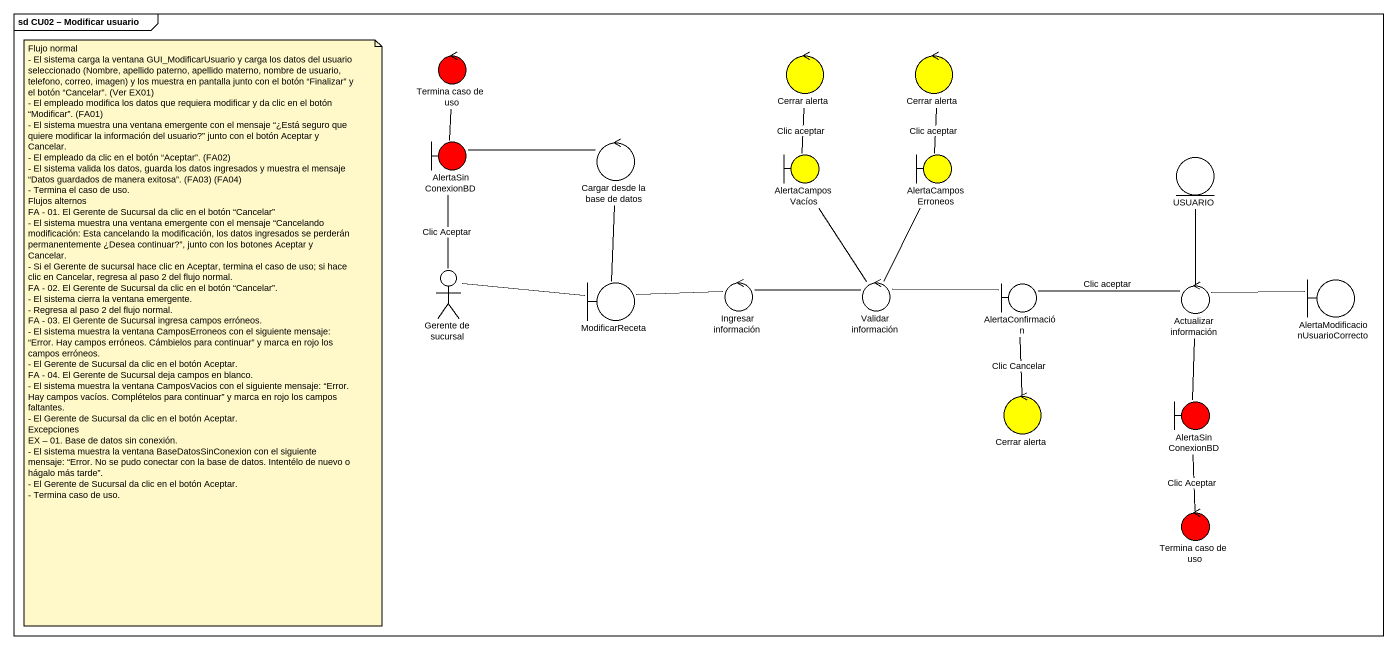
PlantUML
@startuml
mainframe sd CU02 – Modificar usuario
control "Termina caso de uso" as Termina_caso_de_uso #FF0000
control "Cerrar alerta" as Cerrar_alerta #FFFF00
control "Cerrar alerta" as Cerrar_alerta_2 #FFFF00
boundary AlertaSinConexionBD #FF0000
control "Cargar desde la base de datos" as Cargar_desde_la_base_de
boundary AlertaCamposVacíos #FFFF00
boundary AlertaCamposErroneos #FFFF00
entity USUARIO
actor "Gerente de sucursal" as Gerente_de_sucursal
boundary ModificarReceta
control "Ingresar información" as Ingresar_información
control "Validar información" as Validar_información
boundary AlertaConfirmación
control "Actualizar información" as Actualizar_información
boundary "AlertaModificacionUsuarioCorrecto" as AlertaModificacionUsuarioCor
control "Cerrar alerta" as Cerrar_alerta_3 #FFFF00
boundary "AlertaSinConexionBD" as AlertaSinConexionBD_2 #FF0000
control "Termina caso de uso" as Termina_caso_de_uso_2 #FF0000
Termina_caso_de_uso -- AlertaSinConexionBD
Cerrar_alerta -- AlertaCamposVacíos : Clic aceptar
Cerrar_alerta_2 -- AlertaCamposErroneos : Clic aceptar
Cargar_desde_la_base_de -left- AlertaSinConexionBD
Cargar_desde_la_base_de -- ModificarReceta
AlertaCamposVacíos -- Validar_información
AlertaCamposErroneos -- Validar_información
USUARIO -- Actualizar_información
Gerente_de_sucursal -up- AlertaSinConexionBD : Clic Aceptar
Gerente_de_sucursal -right- ModificarReceta
ModificarReceta -right- Ingresar_información
Ingresar_información -right- Validar_información
Validar_información -right- AlertaConfirmación
AlertaConfirmación -right- Actualizar_información : Clic aceptar
AlertaConfirmación -- Cerrar_alerta_3 : Clic Cancelar
Actualizar_información -right- AlertaModificacionUsuarioCor
Actualizar_información -- AlertaSinConexionBD_2
AlertaSinConexionBD_2 -- Termina_caso_de_uso_2 : Clic Aceptar
note as N1
  Flujo normal
  - El sistema carga la ventana GUI_ModificarUsuario y carga los datos del usuario seleccionado (Nombre, apellido paterno, apellido materno, nombre de usuario, telefono, correo, imagen) y los muestra en pantalla junto con el botón “Finalizar” y el botón “Cancelar”. (Ver EX01)
  - El empleado modifica los datos que requiera modificar y da clic en el botón “Modificar”. (FA01)
  - El sistema muestra una ventana emergente con el mensaje “¿Está seguro que quiere modificar la información del usuario?” junto con el botón Aceptar y Cancelar.
  - El empleado da clic en el botón “Aceptar”. (FA02)
  - El sistema valida los datos, guarda los datos ingresados y muestra el mensaje “Datos guardados de manera exitosa”. (FA03) (FA04)
  - Termina el caso de uso.
  Flujos alternos
  FA - 01. El Gerente de Sucursal da clic en el botón “Cancelar”
  - El sistema muestra una ventana emergente con el mensaje “Cancelando modificación: Esta cancelando la modificación, los datos ingresados se perderán permanentemente ¿Desea continuar?”, junto con los botones Aceptar y Cancelar.
  - Si el Gerente de sucursal hace clic en Aceptar, termina el caso de uso; si hace clic en Cancelar, regresa al paso 2 del flujo normal.
  FA - 02. El Gerente de Sucursal da clic en el botón “Cancelar”.
  - El sistema cierra la ventana emergente.
  - Regresa al paso 2 del flujo normal.
  FA - 03. El Gerente de Sucursal ingresa campos erróneos.
  - El sistema muestra la ventana CamposErroneos con el siguiente mensaje: “Error. Hay campos erróneos. Cámbielos para continuar” y marca en rojo los campos erróneos.
  - El Gerente de Sucursal da clic en el botón Aceptar.
  FA - 04. El Gerente de Sucursal deja campos en blanco.
  - El sistema muestra la ventana CamposVacios con el siguiente mensaje: “Error. Hay campos vacíos. Complételos para continuar” y marca en rojo los campos faltantes.
  - El Gerente de Sucursal da clic en el botón Aceptar.
  Excepciones
  EX – 01. Base de datos sin conexión.
  - El sistema muestra la ventana BaseDatosSinConexion con el siguiente mensaje: “Error. No se pudo conectar con la base de datos. Intentélo de nuevo o hágalo más tarde”.
  - El Gerente de Sucursal da clic en el botón Aceptar.
  - Termina caso de uso.
end note
@enduml
